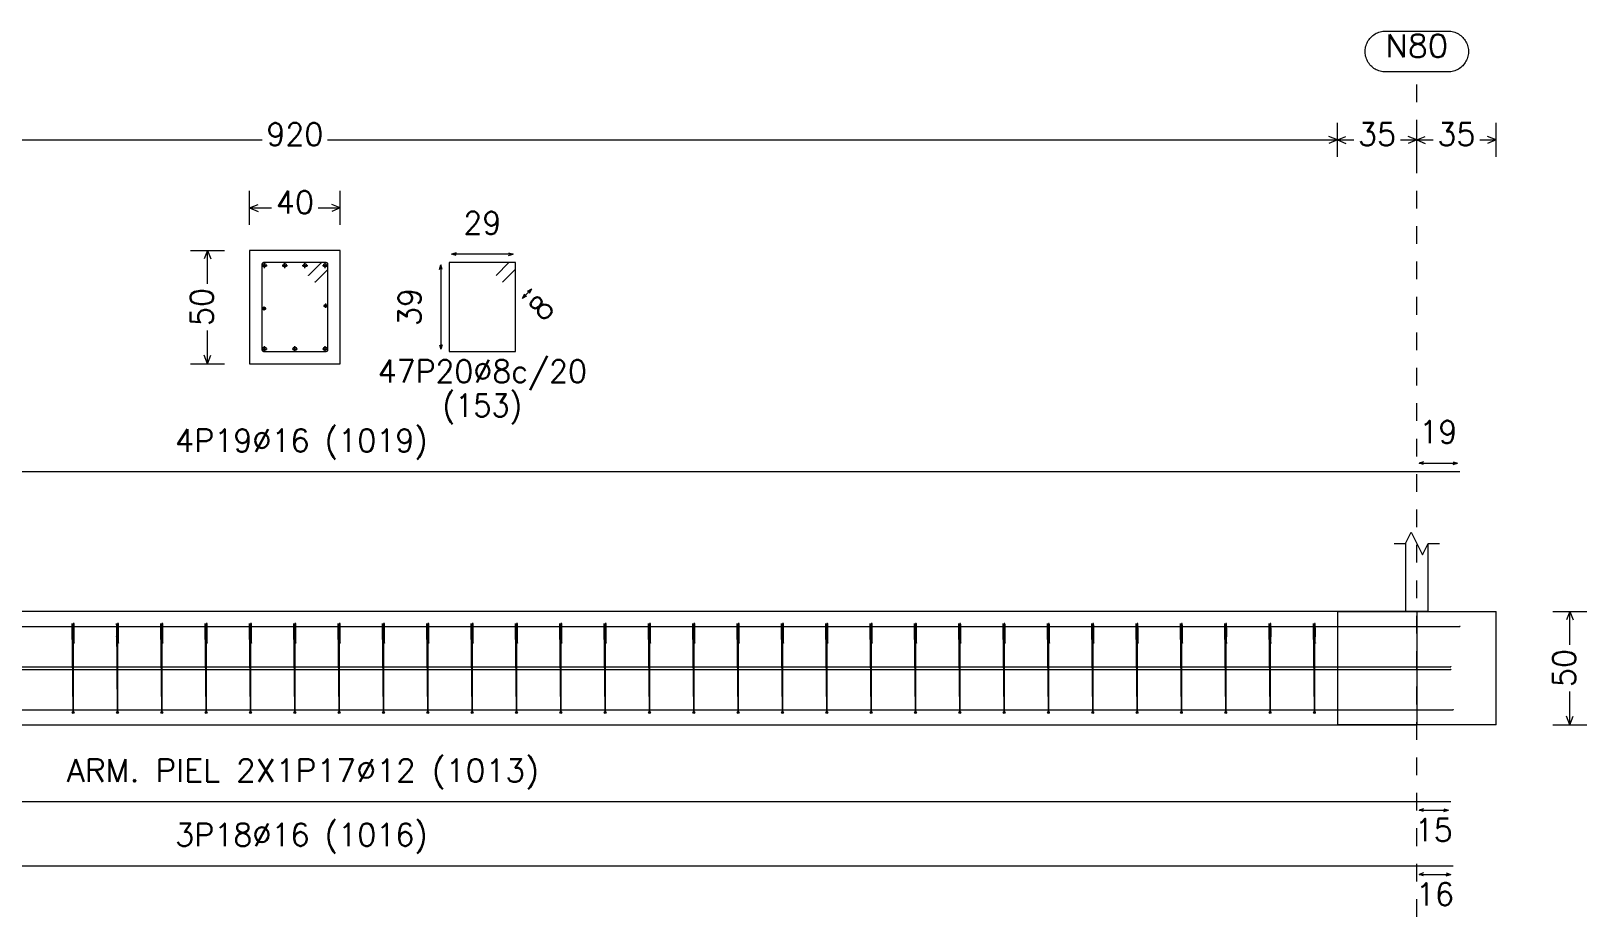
# Model space of a CAD drawing. Header units: inches. Extents: x 72863 to 72995, y 49095 to 49225.
# Drawn here: x 72916.11 to 72924.9, y 49133.48 to 49138.49 of the extents above; entities that cross this region are included whole.
import ezdxf
from ezdxf.enums import TextEntityAlignment as Align

# ---------------------------------------------------------------- set-up
doc = ezdxf.new("R2010")
doc.units = ezdxf.units.IN
doc.linetypes.add('CYPE_PUNTO', pattern=[0.075, 0, -0.075])
for name, color, linetype, lineweight in [('CIM_COTAS', 2, 'Continuous', 9), ('CIM_DIB_ARMADOS', 4, 'Continuous', 9), ('CIM_GEOMETRIA', 2, 'Continuous', 9), ('CIM_TXT_ARMADOS', 3, 'Continuous', 9)]:
    doc.layers.add(name, color=color, linetype=linetype, lineweight=lineweight)
doc.styles.add('CYPETXT', font='romans__.ttf', dxfattribs={"height": 0.2})

msp = doc.modelspace()

# ---------------------------------------------------------------- hatches: boundary and pattern name
at = {"layer": 'CIM_DIB_ARMADOS'}
h = msp.add_hatch(color=256, dxfattribs=at)
edge = h.paths.add_edge_path()
edge.add_arc((72917.6767, 49137.1061), 0.00102, 0, 360)
h = msp.add_hatch(color=256, dxfattribs=at)
edge = h.paths.add_edge_path()
edge.add_arc((72917.7138, 49137.069), 0.00102, 0, 360)
h = msp.add_hatch(color=256, dxfattribs=at)
edge = h.paths.add_edge_path()
edge.add_arc((72916.3418, 49135.0677), 0.00102, 0, 360)
h = msp.add_hatch(color=256, dxfattribs=at)
edge = h.paths.add_edge_path()
edge.add_arc((72916.5921, 49135.0677), 0.00102, 0, 360)
h = msp.add_hatch(color=256, dxfattribs=at)
edge = h.paths.add_edge_path()
edge.add_arc((72916.8425, 49135.0677), 0.00102, 0, 360)
h = msp.add_hatch(color=256, dxfattribs=at)
edge = h.paths.add_edge_path()
edge.add_arc((72917.0928, 49135.0677), 0.00102, 0, 360)
h = msp.add_hatch(color=256, dxfattribs=at)
edge = h.paths.add_edge_path()
edge.add_arc((72917.3431, 49135.0677), 0.00102, 0, 360)
h = msp.add_hatch(color=256, dxfattribs=at)
edge = h.paths.add_edge_path()
edge.add_arc((72917.5935, 49135.0677), 0.00102, 0, 360)
h = msp.add_hatch(color=256, dxfattribs=at)
edge = h.paths.add_edge_path()
edge.add_arc((72917.8438, 49135.0677), 0.00102, 0, 360)
h = msp.add_hatch(color=256, dxfattribs=at)
edge = h.paths.add_edge_path()
edge.add_arc((72918.0941, 49135.0677), 0.00102, 0, 360)
h = msp.add_hatch(color=256, dxfattribs=at)
edge = h.paths.add_edge_path()
edge.add_arc((72918.3445, 49135.0677), 0.00102, 0, 360)
h = msp.add_hatch(color=256, dxfattribs=at)
edge = h.paths.add_edge_path()
edge.add_arc((72918.5948, 49135.0677), 0.00102, 0, 360)
h = msp.add_hatch(color=256, dxfattribs=at)
edge = h.paths.add_edge_path()
edge.add_arc((72918.8451, 49135.0677), 0.00102, 0, 360)
h = msp.add_hatch(color=256, dxfattribs=at)
edge = h.paths.add_edge_path()
edge.add_arc((72919.0955, 49135.0677), 0.00102, 0, 360)
h = msp.add_hatch(color=256, dxfattribs=at)
edge = h.paths.add_edge_path()
edge.add_arc((72919.3458, 49135.0677), 0.00102, 0, 360)
h = msp.add_hatch(color=256, dxfattribs=at)
edge = h.paths.add_edge_path()
edge.add_arc((72919.5961, 49135.0677), 0.00102, 0, 360)
h = msp.add_hatch(color=256, dxfattribs=at)
edge = h.paths.add_edge_path()
edge.add_arc((72919.8465, 49135.0677), 0.00102, 0, 360)
h = msp.add_hatch(color=256, dxfattribs=at)
edge = h.paths.add_edge_path()
edge.add_arc((72920.0968, 49135.0677), 0.00102, 0, 360)
h = msp.add_hatch(color=256, dxfattribs=at)
edge = h.paths.add_edge_path()
edge.add_arc((72920.3471, 49135.0677), 0.00102, 0, 360)
h = msp.add_hatch(color=256, dxfattribs=at)
edge = h.paths.add_edge_path()
edge.add_arc((72920.5975, 49135.0677), 0.00102, 0, 360)
h = msp.add_hatch(color=256, dxfattribs=at)
edge = h.paths.add_edge_path()
edge.add_arc((72920.8478, 49135.0677), 0.00102, 0, 360)
h = msp.add_hatch(color=256, dxfattribs=at)
edge = h.paths.add_edge_path()
edge.add_arc((72921.0982, 49135.0677), 0.00102, 0, 360)
h = msp.add_hatch(color=256, dxfattribs=at)
edge = h.paths.add_edge_path()
edge.add_arc((72921.3485, 49135.0677), 0.00102, 0, 360)
h = msp.add_hatch(color=256, dxfattribs=at)
edge = h.paths.add_edge_path()
edge.add_arc((72921.5988, 49135.0677), 0.00102, 0, 360)
h = msp.add_hatch(color=256, dxfattribs=at)
edge = h.paths.add_edge_path()
edge.add_arc((72921.8492, 49135.0677), 0.00102, 0, 360)
h = msp.add_hatch(color=256, dxfattribs=at)
edge = h.paths.add_edge_path()
edge.add_arc((72922.0995, 49135.0677), 0.00102, 0, 360)
h = msp.add_hatch(color=256, dxfattribs=at)
edge = h.paths.add_edge_path()
edge.add_arc((72922.3498, 49135.0677), 0.00102, 0, 360)
h = msp.add_hatch(color=256, dxfattribs=at)
edge = h.paths.add_edge_path()
edge.add_arc((72922.6002, 49135.0677), 0.00102, 0, 360)
h = msp.add_hatch(color=256, dxfattribs=at)
edge = h.paths.add_edge_path()
edge.add_arc((72922.8505, 49135.0677), 0.00102, 0, 360)
h = msp.add_hatch(color=256, dxfattribs=at)
edge = h.paths.add_edge_path()
edge.add_arc((72923.1008, 49135.0677), 0.00102, 0, 360)
h = msp.add_hatch(color=256, dxfattribs=at)
edge = h.paths.add_edge_path()
edge.add_arc((72923.3512, 49135.0677), 0.00102, 0, 360)
h = msp.add_hatch(color=256, dxfattribs=at)
edge = h.paths.add_edge_path()
edge.add_arc((72924.1785, 49135.1248), 0.00102, 0, 360)
h = msp.add_hatch(color=256, dxfattribs=at)
edge = h.paths.add_edge_path()
edge.add_arc((72916.3529, 49135.0306), 0.00102, 0, 360)
h = msp.add_hatch(color=256, dxfattribs=at)
edge = h.paths.add_edge_path()
edge.add_arc((72916.6032, 49135.0306), 0.00102, 0, 360)
h = msp.add_hatch(color=256, dxfattribs=at)
edge = h.paths.add_edge_path()
edge.add_arc((72916.8536, 49135.0306), 0.00102, 0, 360)
h = msp.add_hatch(color=256, dxfattribs=at)
edge = h.paths.add_edge_path()
edge.add_arc((72917.1039, 49135.0306), 0.00102, 0, 360)
h = msp.add_hatch(color=256, dxfattribs=at)
edge = h.paths.add_edge_path()
edge.add_arc((72917.3542, 49135.0306), 0.00102, 0, 360)
h = msp.add_hatch(color=256, dxfattribs=at)
edge = h.paths.add_edge_path()
edge.add_arc((72917.6046, 49135.0306), 0.00102, 0, 360)
h = msp.add_hatch(color=256, dxfattribs=at)
edge = h.paths.add_edge_path()
edge.add_arc((72917.8549, 49135.0306), 0.00102, 0, 360)
h = msp.add_hatch(color=256, dxfattribs=at)
edge = h.paths.add_edge_path()
edge.add_arc((72918.1053, 49135.0306), 0.00102, 0, 360)
h = msp.add_hatch(color=256, dxfattribs=at)
edge = h.paths.add_edge_path()
edge.add_arc((72918.3556, 49135.0306), 0.00102, 0, 360)
h = msp.add_hatch(color=256, dxfattribs=at)
edge = h.paths.add_edge_path()
edge.add_arc((72918.6059, 49135.0306), 0.00102, 0, 360)
h = msp.add_hatch(color=256, dxfattribs=at)
edge = h.paths.add_edge_path()
edge.add_arc((72918.8563, 49135.0306), 0.00102, 0, 360)
h = msp.add_hatch(color=256, dxfattribs=at)
edge = h.paths.add_edge_path()
edge.add_arc((72919.1066, 49135.0306), 0.00102, 0, 360)
h = msp.add_hatch(color=256, dxfattribs=at)
edge = h.paths.add_edge_path()
edge.add_arc((72919.3569, 49135.0306), 0.00102, 0, 360)
h = msp.add_hatch(color=256, dxfattribs=at)
edge = h.paths.add_edge_path()
edge.add_arc((72919.6073, 49135.0306), 0.00102, 0, 360)
h = msp.add_hatch(color=256, dxfattribs=at)
edge = h.paths.add_edge_path()
edge.add_arc((72919.8576, 49135.0306), 0.00102, 0, 360)
h = msp.add_hatch(color=256, dxfattribs=at)
edge = h.paths.add_edge_path()
edge.add_arc((72920.1079, 49135.0306), 0.00102, 0, 360)
h = msp.add_hatch(color=256, dxfattribs=at)
edge = h.paths.add_edge_path()
edge.add_arc((72920.3583, 49135.0306), 0.00102, 0, 360)
h = msp.add_hatch(color=256, dxfattribs=at)
edge = h.paths.add_edge_path()
edge.add_arc((72920.6086, 49135.0306), 0.00102, 0, 360)
h = msp.add_hatch(color=256, dxfattribs=at)
edge = h.paths.add_edge_path()
edge.add_arc((72920.8589, 49135.0306), 0.00102, 0, 360)
h = msp.add_hatch(color=256, dxfattribs=at)
edge = h.paths.add_edge_path()
edge.add_arc((72921.1093, 49135.0306), 0.00102, 0, 360)
h = msp.add_hatch(color=256, dxfattribs=at)
edge = h.paths.add_edge_path()
edge.add_arc((72921.3596, 49135.0306), 0.00102, 0, 360)
h = msp.add_hatch(color=256, dxfattribs=at)
edge = h.paths.add_edge_path()
edge.add_arc((72921.6099, 49135.0306), 0.00102, 0, 360)
h = msp.add_hatch(color=256, dxfattribs=at)
edge = h.paths.add_edge_path()
edge.add_arc((72921.8603, 49135.0306), 0.00102, 0, 360)
h = msp.add_hatch(color=256, dxfattribs=at)
edge = h.paths.add_edge_path()
edge.add_arc((72922.1106, 49135.0306), 0.00102, 0, 360)
h = msp.add_hatch(color=256, dxfattribs=at)
edge = h.paths.add_edge_path()
edge.add_arc((72922.361, 49135.0306), 0.00102, 0, 360)
h = msp.add_hatch(color=256, dxfattribs=at)
edge = h.paths.add_edge_path()
edge.add_arc((72922.6113, 49135.0306), 0.00102, 0, 360)
h = msp.add_hatch(color=256, dxfattribs=at)
edge = h.paths.add_edge_path()
edge.add_arc((72922.8616, 49135.0306), 0.00102, 0, 360)
h = msp.add_hatch(color=256, dxfattribs=at)
edge = h.paths.add_edge_path()
edge.add_arc((72923.112, 49135.0306), 0.00102, 0, 360)
h = msp.add_hatch(color=256, dxfattribs=at)
edge = h.paths.add_edge_path()
edge.add_arc((72923.3623, 49135.0306), 0.00102, 0, 360)
h = msp.add_hatch(color=256, dxfattribs=at)
edge = h.paths.add_edge_path()
edge.add_arc((72924.1273, 49134.8969), 0.00102, 0, 360)
h = msp.add_hatch(color=256, dxfattribs=at)
edge = h.paths.add_edge_path()
edge.add_arc((72924.1273, 49134.8816), 0.00102, 0, 360)
h = msp.add_hatch(color=256, dxfattribs=at)
edge = h.paths.add_edge_path()
edge.add_arc((72924.1401, 49134.6537), 0.00102, 0, 360)

# ---------------------------------------------------------------- linework, layer by layer
at = {"layer": 'CIM_COTAS', "linetype": 'CYPE_PUNTO'}
msp.add_line((72923.9353, 49133.4845), (72923.9353, 49138.2553), dxfattribs=at)
at = {"layer": 'CIM_COTAS'}
for p, q in [((72923.4873, 49137.7753), (72923.4873, 49137.9673)), ((72923.4873, 49137.7753), (72923.4873, 49137.9673)), ((72923.9353, 49137.7753), (72923.9353, 49137.9673)), ((72923.9353, 49137.7753), (72923.9353, 49137.9673)), ((72924.3833, 49137.7753), (72924.3833, 49137.9673)), ((72911.7113, 49137.8713), (72917.4141, 49137.8713)), ((72917.7846, 49137.8713), (72923.4873, 49137.8713)), ((72923.4873, 49137.8713), (72923.4393, 49137.8905)), ((72923.4873, 49137.8713), (72923.4393, 49137.8521)), ((72923.4873, 49137.8713), (72923.5353, 49137.8905)), ((72923.4873, 49137.8713), (72923.5353, 49137.8521)), ((72923.4873, 49137.8713), (72923.5798, 49137.8713)), ((72923.8429, 49137.8713), (72923.9353, 49137.8713)), ((72923.9353, 49137.8713), (72923.8873, 49137.8905)), ((72923.9353, 49137.8713), (72923.8873, 49137.8521)), ((72923.9353, 49137.8713), (72923.9833, 49137.8905)), ((72923.9353, 49137.8713), (72923.9833, 49137.8521)), ((72923.9353, 49137.8713), (72924.0278, 49137.8713)), ((72924.2909, 49137.8713), (72924.3833, 49137.8713)), ((72924.3833, 49137.8713), (72924.3353, 49137.8905)), ((72924.3833, 49137.8713), (72924.3353, 49137.8521)), ((72917.3433, 49137.3913), (72917.3433, 49137.5833)), ((72917.8553, 49137.3913), (72917.8553, 49137.5833)), ((72917.3433, 49137.4873), (72917.3913, 49137.5065)), ((72917.3433, 49137.4873), (72917.3913, 49137.4681)), ((72917.3433, 49137.4873), (72917.4678, 49137.4873)), ((72917.7309, 49137.4873), (72917.8553, 49137.4873)), ((72917.8553, 49137.4873), (72917.8073, 49137.5065)), ((72917.8553, 49137.4873), (72917.8073, 49137.4681)), ((72917.0097, 49137.2477), (72917.2017, 49137.2477)), ((72917.1057, 49137.2477), (72917.0865, 49137.1997)), ((72917.1057, 49137.2477), (72917.1249, 49137.1997)), ((72917.1057, 49137.0592), (72917.1057, 49137.2477)), ((72917.1057, 49136.6077), (72917.1057, 49136.7961)), ((72917.1057, 49136.6077), (72917.0865, 49136.6557)), ((72917.1057, 49136.6077), (72917.1249, 49136.6557)), ((72917.0097, 49136.6077), (72917.2017, 49136.6077)), ((72924.704, 49135.2093), (72924.896, 49135.2093)), ((72924.8, 49135.2093), (72924.7808, 49135.1613)), ((72924.8, 49135.2093), (72924.8192, 49135.1613)), ((72924.8, 49135.0208), (72924.8, 49135.2093)), ((72924.8, 49134.5693), (72924.8, 49134.7577)), ((72924.704, 49134.5693), (72924.896, 49134.5693)), ((72924.8, 49134.5693), (72924.7808, 49134.6173)), ((72924.8, 49134.5693), (72924.8192, 49134.6173))]:
    msp.add_line(p, q, dxfattribs=at)
msp.add_lwpolyline([(72924.112, 49138.4857), (72924.1197, 49138.4855), (72924.1273, 49138.4847), (72924.1349, 49138.4834), (72924.1424, 49138.4816), (72924.1498, 49138.4794), (72924.157, 49138.4766), (72924.1639, 49138.4734), (72924.1707, 49138.4697), (72924.1772, 49138.4655), (72924.1834, 49138.4609), (72924.1893, 49138.456), (72924.1948, 49138.4506), (72924.2, 49138.4449), (72924.2047, 49138.4389), (72924.2091, 49138.4325), (72924.213, 49138.4259), (72924.2165, 49138.419), (72924.2195, 49138.4119), (72924.222, 49138.4047), (72924.224, 49138.3972), (72924.2256, 49138.3897), (72924.2266, 49138.3821), (72924.2271, 49138.3744), (72924.2271, 49138.3667), (72924.2266, 49138.359), (72924.2256, 49138.3514), (72924.224, 49138.3438), (72924.222, 49138.3364), (72924.2195, 49138.3291), (72924.2165, 49138.322), (72924.213, 49138.3152), (72924.2091, 49138.3086), (72924.2047, 49138.3022), (72924.2, 49138.2962), (72924.1948, 49138.2905), (72924.1893, 49138.2851), (72924.1834, 49138.2801), (72924.1772, 49138.2756), (72924.1707, 49138.2714), (72924.1639, 49138.2677), (72924.157, 49138.2645), (72924.1498, 49138.2617), (72924.1424, 49138.2594), (72924.1349, 49138.2576), (72924.1273, 49138.2564), (72924.1197, 49138.2556), (72924.112, 49138.2553), (72923.7587, 49138.2553), (72923.751, 49138.2556), (72923.7433, 49138.2564), (72923.7358, 49138.2576), (72923.7283, 49138.2594), (72923.7209, 49138.2617), (72923.7137, 49138.2645), (72923.7067, 49138.2677), (72923.7, 49138.2714), (72923.6935, 49138.2756), (72923.6873, 49138.2801), (72923.6814, 49138.2851), (72923.6759, 49138.2905), (72923.6707, 49138.2962), (72923.666, 49138.3022), (72923.6616, 49138.3086), (72923.6577, 49138.3152), (72923.6542, 49138.322), (72923.6512, 49138.3291), (72923.6487, 49138.3364), (72923.6466, 49138.3438), (72923.6451, 49138.3514), (72923.6441, 49138.359), (72923.6436, 49138.3667), (72923.6436, 49138.3744), (72923.6441, 49138.3821), (72923.6451, 49138.3897), (72923.6466, 49138.3972), (72923.6487, 49138.4047), (72923.6512, 49138.4119), (72923.6542, 49138.419), (72923.6577, 49138.4259), (72923.6616, 49138.4325), (72923.666, 49138.4389), (72923.6707, 49138.4449), (72923.6759, 49138.4506), (72923.6814, 49138.456), (72923.6873, 49138.4609), (72923.6935, 49138.4655), (72923.7, 49138.4697), (72923.7067, 49138.4734), (72923.7137, 49138.4766), (72923.7209, 49138.4794), (72923.7283, 49138.4816), (72923.7358, 49138.4834), (72923.7433, 49138.4847), (72923.751, 49138.4855), (72923.7587, 49138.4857), (72924.112, 49138.4857)], close=True, dxfattribs=at)
at = {"layer": 'CIM_DIB_ARMADOS'}
for p, q in [((72917.4278, 49137.1478), (72917.4278, 49137.1785)), ((72917.5422, 49137.1478), (72917.5422, 49137.1785)), ((72917.6565, 49137.1478), (72917.6565, 49137.1785)), ((72917.7709, 49137.1478), (72917.7709, 49137.1785)), ((72917.4125, 49137.1632), (72917.4432, 49137.1632)), ((72917.5268, 49137.1632), (72917.5575, 49137.1632)), ((72917.6412, 49137.1632), (72917.6719, 49137.1632)), ((72917.7555, 49137.1632), (72917.7862, 49137.1632)), ((72917.4137, 49136.92), (72917.4368, 49136.92)), ((72917.4253, 49136.9085), (72917.4253, 49136.9315)), ((72917.7619, 49136.9353), (72917.7849, 49136.9353)), ((72917.7734, 49136.9238), (72917.7734, 49136.9469)), ((72917.4125, 49136.6921), (72917.4432, 49136.6921)), ((72917.4278, 49136.6768), (72917.4278, 49136.7075)), ((72917.584, 49136.6921), (72917.6147, 49136.6921)), ((72917.5993, 49136.6768), (72917.5993, 49136.7075)), ((72917.7555, 49136.6921), (72917.7862, 49136.6921)), ((72917.7709, 49136.6768), (72917.7709, 49136.7075))]:
    msp.add_line(p, q, dxfattribs=at)
for points in [[(72917.7138, 49137.069), (72917.7832, 49137.1384), (72917.7854, 49137.1417), (72917.7862, 49137.1457), (72917.7862, 49137.1683), (72917.7848, 49137.1734), (72917.7811, 49137.1772), (72917.776, 49137.1785), (72917.4227, 49137.1785), (72917.4176, 49137.1772), (72917.4138, 49137.1734), (72917.4125, 49137.1683), (72917.4125, 49136.687), (72917.4138, 49136.6819), (72917.4176, 49136.6781), (72917.4227, 49136.6768), (72917.776, 49136.6768), (72917.7811, 49136.6781), (72917.7848, 49136.6819), (72917.7862, 49136.687), (72917.7862, 49137.1683), (72917.7848, 49137.1734), (72917.7811, 49137.1772), (72917.776, 49137.1785), (72917.7533, 49137.1785), (72917.7494, 49137.1778), (72917.7461, 49137.1755), (72917.6767, 49137.1061)], [(72918.7727, 49137.069), (72918.8451, 49137.1414), (72918.8451, 49137.1785), (72918.4713, 49137.1785), (72918.4713, 49136.6768), (72918.8451, 49136.6768), (72918.8451, 49137.1785), (72918.808, 49137.1785), (72918.7356, 49137.1061)], [(72911.3376, 49135.7936), (72911.3376, 49135.9984), (72923.9353, 49135.9984), (72924.1785, 49135.9984)], [(72911.3376, 49134.92), (72911.3376, 49135.1094), (72911.3396, 49135.1171), (72911.3453, 49135.1227), (72911.3529, 49135.1248), (72923.9353, 49135.1248), (72924.1785, 49135.1248)], [(72916.3529, 49135.0306), (72916.3531, 49135.1), (72916.3531, 49135.1033), (72916.3531, 49135.1073), (72916.3529, 49135.1299), (72916.3528, 49135.135), (72916.3527, 49135.1388), (72916.3526, 49135.1401), (72916.3478, 49135.1401), (72916.3477, 49135.1388), (72916.3477, 49135.135), (72916.3477, 49135.1299), (72916.3477, 49134.6486), (72916.3477, 49134.6435), (72916.3477, 49134.6397), (72916.3477, 49134.6384), (72916.3476, 49134.6397), (72916.3476, 49134.6435), (72916.3476, 49134.6486), (72916.3426, 49135.1299), (72916.3426, 49135.135), (72916.3425, 49135.1388), (72916.3424, 49135.1401), (72916.3421, 49135.1401), (72916.342, 49135.1394), (72916.342, 49135.1371), (72916.3418, 49135.0677)], [(72916.6032, 49135.0306), (72916.6035, 49135.1), (72916.6035, 49135.1033), (72916.6035, 49135.1073), (72916.6032, 49135.1299), (72916.6032, 49135.135), (72916.6031, 49135.1388), (72916.603, 49135.1401), (72916.5981, 49135.1401), (72916.5981, 49135.1388), (72916.598, 49135.135), (72916.598, 49135.1299), (72916.598, 49134.6486), (72916.598, 49134.6435), (72916.598, 49134.6397), (72916.598, 49134.6384), (72916.598, 49134.6397), (72916.5979, 49134.6435), (72916.5979, 49134.6486), (72916.593, 49135.1299), (72916.5929, 49135.135), (72916.5928, 49135.1388), (72916.5927, 49135.1401), (72916.5924, 49135.1401), (72916.5924, 49135.1394), (72916.5924, 49135.1371), (72916.5921, 49135.0677)], [(72916.8536, 49135.0306), (72916.8538, 49135.1), (72916.8538, 49135.1033), (72916.8538, 49135.1073), (72916.8536, 49135.1299), (72916.8535, 49135.135), (72916.8534, 49135.1388), (72916.8533, 49135.1401), (72916.8485, 49135.1401), (72916.8484, 49135.1388), (72916.8484, 49135.135), (72916.8483, 49135.1299), (72916.8483, 49134.6486), (72916.8483, 49134.6435), (72916.8483, 49134.6397), (72916.8483, 49134.6384), (72916.8483, 49134.6397), (72916.8483, 49134.6435), (72916.8482, 49134.6486), (72916.8433, 49135.1299), (72916.8432, 49135.135), (72916.8432, 49135.1388), (72916.8431, 49135.1401), (72916.8428, 49135.1401), (72916.8427, 49135.1394), (72916.8427, 49135.1371), (72916.8425, 49135.0677)], [(72917.1039, 49135.0306), (72917.1042, 49135.1), (72917.1042, 49135.1033), (72917.1041, 49135.1073), (72917.1039, 49135.1299), (72917.1038, 49135.135), (72917.1037, 49135.1388), (72917.1036, 49135.1401), (72917.0988, 49135.1401), (72917.0987, 49135.1388), (72917.0987, 49135.135), (72917.0987, 49135.1299), (72917.0987, 49134.6486), (72917.0987, 49134.6435), (72917.0987, 49134.6397), (72917.0987, 49134.6384), (72917.0987, 49134.6397), (72917.0986, 49134.6435), (72917.0986, 49134.6486), (72917.0937, 49135.1299), (72917.0936, 49135.135), (72917.0935, 49135.1388), (72917.0934, 49135.1401), (72917.0931, 49135.1401), (72917.0931, 49135.1394), (72917.093, 49135.1371), (72917.0928, 49135.0677)], [(72917.3542, 49135.0306), (72917.3545, 49135.1), (72917.3545, 49135.1033), (72917.3545, 49135.1073), (72917.3542, 49135.1299), (72917.3542, 49135.135), (72917.3541, 49135.1388), (72917.354, 49135.1401), (72917.3491, 49135.1401), (72917.3491, 49135.1388), (72917.349, 49135.135), (72917.349, 49135.1299), (72917.349, 49134.6486), (72917.349, 49134.6435), (72917.349, 49134.6397), (72917.349, 49134.6384), (72917.349, 49134.6397), (72917.349, 49134.6435), (72917.3489, 49134.6486), (72917.344, 49135.1299), (72917.3439, 49135.135), (72917.3438, 49135.1388), (72917.3437, 49135.1401), (72917.3434, 49135.1401), (72917.3434, 49135.1394), (72917.3434, 49135.1371), (72917.3431, 49135.0677)], [(72917.6046, 49135.0306), (72917.6048, 49135.1), (72917.6048, 49135.1033), (72917.6048, 49135.1073), (72917.6046, 49135.1299), (72917.6045, 49135.135), (72917.6044, 49135.1388), (72917.6043, 49135.1401), (72917.5995, 49135.1401), (72917.5994, 49135.1388), (72917.5994, 49135.135), (72917.5993, 49135.1299), (72917.5993, 49134.6486), (72917.5993, 49134.6435), (72917.5993, 49134.6397), (72917.5993, 49134.6384), (72917.5993, 49134.6397), (72917.5993, 49134.6435), (72917.5992, 49134.6486), (72917.5943, 49135.1299), (72917.5943, 49135.135), (72917.5942, 49135.1388), (72917.5941, 49135.1401), (72917.5938, 49135.1401), (72917.5937, 49135.1394), (72917.5937, 49135.1371), (72917.5935, 49135.0677)], [(72917.8549, 49135.0306), (72917.8552, 49135.1), (72917.8552, 49135.1033), (72917.8551, 49135.1073), (72917.8549, 49135.1299), (72917.8548, 49135.135), (72917.8547, 49135.1388), (72917.8547, 49135.1401), (72917.8498, 49135.1401), (72917.8497, 49135.1388), (72917.8497, 49135.135), (72917.8497, 49135.1299), (72917.8497, 49134.6486), (72917.8497, 49134.6435), (72917.8497, 49134.6397), (72917.8497, 49134.6384), (72917.8497, 49134.6397), (72917.8496, 49134.6435), (72917.8496, 49134.6486), (72917.8447, 49135.1299), (72917.8446, 49135.135), (72917.8445, 49135.1388), (72917.8444, 49135.1401), (72917.8441, 49135.1401), (72917.8441, 49135.1394), (72917.844, 49135.1371), (72917.8438, 49135.0677)], [(72918.1053, 49135.0306), (72918.1055, 49135.1), (72918.1055, 49135.1033), (72918.1055, 49135.1073), (72918.1052, 49135.1299), (72918.1052, 49135.135), (72918.1051, 49135.1388), (72918.105, 49135.1401), (72918.1001, 49135.1401), (72918.1001, 49135.1388), (72918.1, 49135.135), (72918.1, 49135.1299), (72918.1, 49134.6486), (72918.1, 49134.6435), (72918.1, 49134.6397), (72918.1, 49134.6384), (72918.1, 49134.6397), (72918.1, 49134.6435), (72918.0999, 49134.6486), (72918.095, 49135.1299), (72918.0949, 49135.135), (72918.0948, 49135.1388), (72918.0947, 49135.1401), (72918.0944, 49135.1401), (72918.0944, 49135.1394), (72918.0944, 49135.1371), (72918.0941, 49135.0677)], [(72918.3556, 49135.0306), (72918.3558, 49135.1), (72918.3558, 49135.1033), (72918.3558, 49135.1073), (72918.3556, 49135.1299), (72918.3555, 49135.135), (72918.3554, 49135.1388), (72918.3553, 49135.1401), (72918.3505, 49135.1401), (72918.3504, 49135.1388), (72918.3504, 49135.135), (72918.3503, 49135.1299), (72918.3503, 49134.6486), (72918.3503, 49134.6435), (72918.3503, 49134.6397), (72918.3503, 49134.6384), (72918.3503, 49134.6397), (72918.3503, 49134.6435), (72918.3502, 49134.6486), (72918.3453, 49135.1299), (72918.3453, 49135.135), (72918.3452, 49135.1388), (72918.3451, 49135.1401), (72918.3448, 49135.1401), (72918.3447, 49135.1394), (72918.3447, 49135.1371), (72918.3445, 49135.0677)], [(72918.6059, 49135.0306), (72918.6062, 49135.1), (72918.6062, 49135.1033), (72918.6061, 49135.1073), (72918.6059, 49135.1299), (72918.6058, 49135.135), (72918.6057, 49135.1388), (72918.6057, 49135.1401), (72918.6008, 49135.1401), (72918.6007, 49135.1388), (72918.6007, 49135.135), (72918.6007, 49135.1299), (72918.6007, 49134.6486), (72918.6007, 49134.6435), (72918.6007, 49134.6397), (72918.6007, 49134.6384), (72918.6007, 49134.6397), (72918.6006, 49134.6435), (72918.6006, 49134.6486), (72918.5957, 49135.1299), (72918.5956, 49135.135), (72918.5955, 49135.1388), (72918.5954, 49135.1401), (72918.5951, 49135.1401), (72918.5951, 49135.1394), (72918.595, 49135.1371), (72918.5948, 49135.0677)], [(72918.8563, 49135.0306), (72918.8565, 49135.1), (72918.8565, 49135.1033), (72918.8565, 49135.1073), (72918.8562, 49135.1299), (72918.8562, 49135.135), (72918.8561, 49135.1388), (72918.856, 49135.1401), (72918.8512, 49135.1401), (72918.8511, 49135.1388), (72918.851, 49135.135), (72918.851, 49135.1299), (72918.851, 49134.6486), (72918.851, 49134.6435), (72918.851, 49134.6397), (72918.851, 49134.6384), (72918.851, 49134.6397), (72918.851, 49134.6435), (72918.8509, 49134.6486), (72918.846, 49135.1299), (72918.8459, 49135.135), (72918.8458, 49135.1388), (72918.8458, 49135.1401), (72918.8454, 49135.1401), (72918.8454, 49135.1394), (72918.8454, 49135.1371), (72918.8451, 49135.0677)], [(72919.1066, 49135.0306), (72919.1068, 49135.1), (72919.1068, 49135.1033), (72919.1068, 49135.1073), (72919.1066, 49135.1299), (72919.1065, 49135.135), (72919.1064, 49135.1388), (72919.1063, 49135.1401), (72919.1015, 49135.1401), (72919.1014, 49135.1388), (72919.1014, 49135.135), (72919.1013, 49135.1299), (72919.1013, 49134.6486), (72919.1013, 49134.6435), (72919.1013, 49134.6397), (72919.1013, 49134.6384), (72919.1013, 49134.6397), (72919.1013, 49134.6435), (72919.1012, 49134.6486), (72919.0963, 49135.1299), (72919.0963, 49135.135), (72919.0962, 49135.1388), (72919.0961, 49135.1401), (72919.0958, 49135.1401), (72919.0957, 49135.1394), (72919.0957, 49135.1371), (72919.0955, 49135.0677)], [(72919.3569, 49135.0306), (72919.3572, 49135.1), (72919.3572, 49135.1033), (72919.3571, 49135.1073), (72919.3569, 49135.1299), (72919.3568, 49135.135), (72919.3567, 49135.1388), (72919.3567, 49135.1401), (72919.3518, 49135.1401), (72919.3518, 49135.1388), (72919.3517, 49135.135), (72919.3517, 49135.1299), (72919.3517, 49134.6486), (72919.3517, 49134.6435), (72919.3517, 49134.6397), (72919.3517, 49134.6384), (72919.3517, 49134.6397), (72919.3516, 49134.6435), (72919.3516, 49134.6486), (72919.3467, 49135.1299), (72919.3466, 49135.135), (72919.3465, 49135.1388), (72919.3464, 49135.1401), (72919.3461, 49135.1401), (72919.3461, 49135.1394), (72919.346, 49135.1371), (72919.3458, 49135.0677)], [(72919.6073, 49135.0306), (72919.6075, 49135.1), (72919.6075, 49135.1033), (72919.6075, 49135.1073), (72919.6072, 49135.1299), (72919.6072, 49135.135), (72919.6071, 49135.1388), (72919.607, 49135.1401), (72919.6022, 49135.1401), (72919.6021, 49135.1388), (72919.602, 49135.135), (72919.602, 49135.1299), (72919.602, 49134.6486), (72919.602, 49134.6435), (72919.602, 49134.6397), (72919.602, 49134.6384), (72919.602, 49134.6397), (72919.602, 49134.6435), (72919.6019, 49134.6486), (72919.597, 49135.1299), (72919.5969, 49135.135), (72919.5968, 49135.1388), (72919.5968, 49135.1401), (72919.5965, 49135.1401), (72919.5964, 49135.1394), (72919.5964, 49135.1371), (72919.5961, 49135.0677)], [(72919.8576, 49135.0306), (72919.8578, 49135.1), (72919.8578, 49135.1033), (72919.8578, 49135.1073), (72919.8576, 49135.1299), (72919.8575, 49135.135), (72919.8574, 49135.1388), (72919.8573, 49135.1401), (72919.8525, 49135.1401), (72919.8524, 49135.1388), (72919.8524, 49135.135), (72919.8524, 49135.1299), (72919.8524, 49134.6486), (72919.8524, 49134.6435), (72919.8524, 49134.6397), (72919.8524, 49134.6384), (72919.8523, 49134.6397), (72919.8523, 49134.6435), (72919.8523, 49134.6486), (72919.8473, 49135.1299), (72919.8473, 49135.135), (72919.8472, 49135.1388), (72919.8471, 49135.1401), (72919.8468, 49135.1401), (72919.8467, 49135.1394), (72919.8467, 49135.1371), (72919.8465, 49135.0677)], [(72920.1079, 49135.0306), (72920.1082, 49135.1), (72920.1082, 49135.1033), (72920.1081, 49135.1073), (72920.1079, 49135.1299), (72920.1078, 49135.135), (72920.1078, 49135.1388), (72920.1077, 49135.1401), (72920.1028, 49135.1401), (72920.1028, 49135.1388), (72920.1027, 49135.135), (72920.1027, 49135.1299), (72920.1027, 49134.6486), (72920.1027, 49134.6435), (72920.1027, 49134.6397), (72920.1027, 49134.6384), (72920.1027, 49134.6397), (72920.1026, 49134.6435), (72920.1026, 49134.6486), (72920.0977, 49135.1299), (72920.0976, 49135.135), (72920.0975, 49135.1388), (72920.0974, 49135.1401), (72920.0971, 49135.1401), (72920.0971, 49135.1394), (72920.0971, 49135.1371), (72920.0968, 49135.0677)], [(72920.3583, 49135.0306), (72920.3585, 49135.1), (72920.3585, 49135.1033), (72920.3585, 49135.1073), (72920.3583, 49135.1299), (72920.3582, 49135.135), (72920.3581, 49135.1388), (72920.358, 49135.1401), (72920.3532, 49135.1401), (72920.3531, 49135.1388), (72920.353, 49135.135), (72920.353, 49135.1299), (72920.353, 49134.6486), (72920.353, 49134.6435), (72920.353, 49134.6397), (72920.353, 49134.6384), (72920.353, 49134.6397), (72920.353, 49134.6435), (72920.3529, 49134.6486), (72920.348, 49135.1299), (72920.3479, 49135.135), (72920.3479, 49135.1388), (72920.3478, 49135.1401), (72920.3475, 49135.1401), (72920.3474, 49135.1394), (72920.3474, 49135.1371), (72920.3471, 49135.0677)], [(72920.6086, 49135.0306), (72920.6089, 49135.1), (72920.6088, 49135.1033), (72920.6088, 49135.1073), (72920.6086, 49135.1299), (72920.6085, 49135.135), (72920.6084, 49135.1388), (72920.6083, 49135.1401), (72920.6035, 49135.1401), (72920.6034, 49135.1388), (72920.6034, 49135.135), (72920.6034, 49135.1299), (72920.6034, 49134.6486), (72920.6034, 49134.6435), (72920.6034, 49134.6397), (72920.6034, 49134.6384), (72920.6033, 49134.6397), (72920.6033, 49134.6435), (72920.6033, 49134.6486), (72920.5983, 49135.1299), (72920.5983, 49135.135), (72920.5982, 49135.1388), (72920.5981, 49135.1401), (72920.5978, 49135.1401), (72920.5977, 49135.1394), (72920.5977, 49135.1371), (72920.5975, 49135.0677)], [(72920.8589, 49135.0306), (72920.8592, 49135.1), (72920.8592, 49135.1033), (72920.8592, 49135.1073), (72920.8589, 49135.1299), (72920.8589, 49135.135), (72920.8588, 49135.1388), (72920.8587, 49135.1401), (72920.8538, 49135.1401), (72920.8538, 49135.1388), (72920.8537, 49135.135), (72920.8537, 49135.1299), (72920.8537, 49134.6486), (72920.8537, 49134.6435), (72920.8537, 49134.6397), (72920.8537, 49134.6384), (72920.8537, 49134.6397), (72920.8536, 49134.6435), (72920.8536, 49134.6486), (72920.8487, 49135.1299), (72920.8486, 49135.135), (72920.8485, 49135.1388), (72920.8484, 49135.1401), (72920.8481, 49135.1401), (72920.8481, 49135.1394), (72920.8481, 49135.1371), (72920.8478, 49135.0677)], [(72921.1093, 49135.0306), (72921.1095, 49135.1), (72921.1095, 49135.1033), (72921.1095, 49135.1073), (72921.1093, 49135.1299), (72921.1092, 49135.135), (72921.1091, 49135.1388), (72921.109, 49135.1401), (72921.1042, 49135.1401), (72921.1041, 49135.1388), (72921.1041, 49135.135), (72921.104, 49135.1299), (72921.104, 49134.6486), (72921.104, 49134.6435), (72921.104, 49134.6397), (72921.104, 49134.6384), (72921.104, 49134.6397), (72921.104, 49134.6435), (72921.1039, 49134.6486), (72921.099, 49135.1299), (72921.0989, 49135.135), (72921.0989, 49135.1388), (72921.0988, 49135.1401), (72921.0985, 49135.1401), (72921.0984, 49135.1394), (72921.0984, 49135.1371), (72921.0982, 49135.0677)], [(72921.3596, 49135.0306), (72921.3599, 49135.1), (72921.3599, 49135.1033), (72921.3598, 49135.1073), (72921.3596, 49135.1299), (72921.3595, 49135.135), (72921.3594, 49135.1388), (72921.3593, 49135.1401), (72921.3545, 49135.1401), (72921.3544, 49135.1388), (72921.3544, 49135.135), (72921.3544, 49135.1299), (72921.3544, 49134.6486), (72921.3544, 49134.6435), (72921.3544, 49134.6397), (72921.3544, 49134.6384), (72921.3544, 49134.6397), (72921.3543, 49134.6435), (72921.3543, 49134.6486), (72921.3494, 49135.1299), (72921.3493, 49135.135), (72921.3492, 49135.1388), (72921.3491, 49135.1401), (72921.3488, 49135.1401), (72921.3488, 49135.1394), (72921.3487, 49135.1371), (72921.3485, 49135.0677)], [(72921.6099, 49135.0306), (72921.6102, 49135.1), (72921.6102, 49135.1033), (72921.6102, 49135.1073), (72921.6099, 49135.1299), (72921.6099, 49135.135), (72921.6098, 49135.1388), (72921.6097, 49135.1401), (72921.6048, 49135.1401), (72921.6048, 49135.1388), (72921.6047, 49135.135), (72921.6047, 49135.1299), (72921.6047, 49134.6486), (72921.6047, 49134.6435), (72921.6047, 49134.6397), (72921.6047, 49134.6384), (72921.6047, 49134.6397), (72921.6047, 49134.6435), (72921.6046, 49134.6486), (72921.5997, 49135.1299), (72921.5996, 49135.135), (72921.5995, 49135.1388), (72921.5994, 49135.1401), (72921.5991, 49135.1401), (72921.5991, 49135.1394), (72921.5991, 49135.1371), (72921.5988, 49135.0677)], [(72921.8603, 49135.0306), (72921.8605, 49135.1), (72921.8605, 49135.1033), (72921.8605, 49135.1073), (72921.8603, 49135.1299), (72921.8602, 49135.135), (72921.8601, 49135.1388), (72921.86, 49135.1401), (72921.8552, 49135.1401), (72921.8551, 49135.1388), (72921.8551, 49135.135), (72921.855, 49135.1299), (72921.855, 49134.6486), (72921.855, 49134.6435), (72921.855, 49134.6397), (72921.855, 49134.6384), (72921.855, 49134.6397), (72921.855, 49134.6435), (72921.8549, 49134.6486), (72921.85, 49135.1299), (72921.85, 49135.135), (72921.8499, 49135.1388), (72921.8498, 49135.1401), (72921.8495, 49135.1401), (72921.8494, 49135.1394), (72921.8494, 49135.1371), (72921.8492, 49135.0677)], [(72922.1106, 49135.0306), (72922.1109, 49135.1), (72922.1109, 49135.1033), (72922.1108, 49135.1073), (72922.1106, 49135.1299), (72922.1105, 49135.135), (72922.1104, 49135.1388), (72922.1104, 49135.1401), (72922.1055, 49135.1401), (72922.1054, 49135.1388), (72922.1054, 49135.135), (72922.1054, 49135.1299), (72922.1054, 49134.6486), (72922.1054, 49134.6435), (72922.1054, 49134.6397), (72922.1054, 49134.6384), (72922.1054, 49134.6397), (72922.1053, 49134.6435), (72922.1053, 49134.6486), (72922.1004, 49135.1299), (72922.1003, 49135.135), (72922.1002, 49135.1388), (72922.1001, 49135.1401), (72922.0998, 49135.1401), (72922.0998, 49135.1394), (72922.0997, 49135.1371), (72922.0995, 49135.0677)], [(72922.361, 49135.0306), (72922.3612, 49135.1), (72922.3612, 49135.1033), (72922.3612, 49135.1073), (72922.3609, 49135.1299), (72922.3609, 49135.135), (72922.3608, 49135.1388), (72922.3607, 49135.1401), (72922.3558, 49135.1401), (72922.3558, 49135.1388), (72922.3557, 49135.135), (72922.3557, 49135.1299), (72922.3557, 49134.6486), (72922.3557, 49134.6435), (72922.3557, 49134.6397), (72922.3557, 49134.6384), (72922.3557, 49134.6397), (72922.3557, 49134.6435), (72922.3556, 49134.6486), (72922.3507, 49135.1299), (72922.3506, 49135.135), (72922.3505, 49135.1388), (72922.3504, 49135.1401), (72922.3501, 49135.1401), (72922.3501, 49135.1394), (72922.3501, 49135.1371), (72922.3498, 49135.0677)], [(72922.6113, 49135.0306), (72922.6115, 49135.1), (72922.6115, 49135.1033), (72922.6115, 49135.1073), (72922.6113, 49135.1299), (72922.6112, 49135.135), (72922.6111, 49135.1388), (72922.611, 49135.1401), (72922.6062, 49135.1401), (72922.6061, 49135.1388), (72922.6061, 49135.135), (72922.606, 49135.1299), (72922.606, 49134.6486), (72922.606, 49134.6435), (72922.606, 49134.6397), (72922.606, 49134.6384), (72922.606, 49134.6397), (72922.606, 49134.6435), (72922.6059, 49134.6486), (72922.601, 49135.1299), (72922.601, 49135.135), (72922.6009, 49135.1388), (72922.6008, 49135.1401), (72922.6005, 49135.1401), (72922.6004, 49135.1394), (72922.6004, 49135.1371), (72922.6002, 49135.0677)], [(72922.8616, 49135.0306), (72922.8619, 49135.1), (72922.8619, 49135.1033), (72922.8618, 49135.1073), (72922.8616, 49135.1299), (72922.8615, 49135.135), (72922.8614, 49135.1388), (72922.8614, 49135.1401), (72922.8565, 49135.1401), (72922.8564, 49135.1388), (72922.8564, 49135.135), (72922.8564, 49135.1299), (72922.8564, 49134.6486), (72922.8564, 49134.6435), (72922.8564, 49134.6397), (72922.8564, 49134.6384), (72922.8564, 49134.6397), (72922.8563, 49134.6435), (72922.8563, 49134.6486), (72922.8514, 49135.1299), (72922.8513, 49135.135), (72922.8512, 49135.1388), (72922.8511, 49135.1401), (72922.8508, 49135.1401), (72922.8508, 49135.1394), (72922.8507, 49135.1371), (72922.8505, 49135.0677)], [(72923.112, 49135.0306), (72923.1122, 49135.1), (72923.1122, 49135.1033), (72923.1122, 49135.1073), (72923.1119, 49135.1299), (72923.1119, 49135.135), (72923.1118, 49135.1388), (72923.1117, 49135.1401), (72923.1069, 49135.1401), (72923.1068, 49135.1388), (72923.1067, 49135.135), (72923.1067, 49135.1299), (72923.1067, 49134.6486), (72923.1067, 49134.6435), (72923.1067, 49134.6397), (72923.1067, 49134.6384), (72923.1067, 49134.6397), (72923.1067, 49134.6435), (72923.1066, 49134.6486), (72923.1017, 49135.1299), (72923.1016, 49135.135), (72923.1015, 49135.1388), (72923.1015, 49135.1401), (72923.1011, 49135.1401), (72923.1011, 49135.1394), (72923.1011, 49135.1371), (72923.1008, 49135.0677)], [(72923.3623, 49135.0306), (72923.3625, 49135.1), (72923.3625, 49135.1033), (72923.3625, 49135.1073), (72923.3623, 49135.1299), (72923.3622, 49135.135), (72923.3621, 49135.1388), (72923.362, 49135.1401), (72923.3572, 49135.1401), (72923.3571, 49135.1388), (72923.3571, 49135.135), (72923.3571, 49135.1299), (72923.3571, 49134.6486), (72923.3571, 49134.6435), (72923.3571, 49134.6397), (72923.3571, 49134.6384), (72923.357, 49134.6397), (72923.357, 49134.6435), (72923.3569, 49134.6486), (72923.352, 49135.1299), (72923.352, 49135.135), (72923.3519, 49135.1388), (72923.3518, 49135.1401), (72923.3515, 49135.1401), (72923.3514, 49135.1394), (72923.3514, 49135.1371), (72923.3512, 49135.0677)], [(72911.3555, 49134.8969), (72911.3572, 49134.8969), (72911.3619, 49134.8969), (72911.3683, 49134.8969), (72923.9353, 49134.8969), (72924.1273, 49134.8969)], [(72911.3376, 49134.8585), (72911.3376, 49134.6691), (72911.3396, 49134.6614), (72911.3453, 49134.6558), (72911.3529, 49134.6537), (72923.9353, 49134.6537), (72924.1401, 49134.6537)], [(72911.3555, 49134.8816), (72911.3572, 49134.8816), (72911.3619, 49134.8816), (72911.3683, 49134.8816), (72923.9353, 49134.8816), (72924.1273, 49134.8816)], [(72911.3555, 49134.3273), (72911.3555, 49134.1353), (72923.9353, 49134.1353), (72924.1273, 49134.1353)], [(72911.3376, 49133.9773), (72911.3376, 49133.7725), (72923.9353, 49133.7725), (72924.1401, 49133.7725)]]:
    msp.add_lwpolyline(points, dxfattribs=at)
for centre, radius in [((72917.4278, 49137.1632), 0.0102), ((72917.5422, 49137.1632), 0.0102), ((72917.6565, 49137.1632), 0.0102), ((72917.7709, 49137.1632), 0.0102), ((72917.6767, 49137.1061), 0.00102), ((72917.7138, 49137.069), 0.00102), ((72917.4253, 49136.92), 0.00768), ((72917.7734, 49136.9353), 0.00768), ((72917.4278, 49136.6921), 0.0102), ((72917.5993, 49136.6921), 0.0102), ((72917.7709, 49136.6921), 0.0102), ((72916.3418, 49135.0677), 0.00102), ((72916.5921, 49135.0677), 0.00102), ((72916.8425, 49135.0677), 0.00102), ((72917.0928, 49135.0677), 0.00102), ((72917.3431, 49135.0677), 0.00102), ((72917.5935, 49135.0677), 0.00102), ((72917.8438, 49135.0677), 0.00102), ((72918.0941, 49135.0677), 0.00102), ((72918.3445, 49135.0677), 0.00102), ((72918.5948, 49135.0677), 0.00102), ((72918.8451, 49135.0677), 0.00102), ((72919.0955, 49135.0677), 0.00102), ((72919.3458, 49135.0677), 0.00102), ((72919.5961, 49135.0677), 0.00102), ((72919.8465, 49135.0677), 0.00102), ((72920.0968, 49135.0677), 0.00102), ((72920.3471, 49135.0677), 0.00102), ((72920.5975, 49135.0677), 0.00102), ((72920.8478, 49135.0677), 0.00102), ((72921.0982, 49135.0677), 0.00102), ((72921.3485, 49135.0677), 0.00102), ((72921.5988, 49135.0677), 0.00102), ((72921.8492, 49135.0677), 0.00102), ((72922.0995, 49135.0677), 0.00102), ((72922.3498, 49135.0677), 0.00102), ((72922.6002, 49135.0677), 0.00102), ((72922.8505, 49135.0677), 0.00102), ((72923.1008, 49135.0677), 0.00102), ((72923.3512, 49135.0677), 0.00102), ((72924.1785, 49135.1248), 0.00102), ((72916.3529, 49135.0306), 0.00102), ((72916.6032, 49135.0306), 0.00102), ((72916.8536, 49135.0306), 0.00102), ((72917.1039, 49135.0306), 0.00102), ((72917.3542, 49135.0306), 0.00102), ((72917.6046, 49135.0306), 0.00102), ((72917.8549, 49135.0306), 0.00102), ((72918.1053, 49135.0306), 0.00102), ((72918.3556, 49135.0306), 0.00102), ((72918.6059, 49135.0306), 0.00102), ((72918.8563, 49135.0306), 0.00102), ((72919.1066, 49135.0306), 0.00102), ((72919.3569, 49135.0306), 0.00102), ((72919.6073, 49135.0306), 0.00102), ((72919.8576, 49135.0306), 0.00102), ((72920.1079, 49135.0306), 0.00102), ((72920.3583, 49135.0306), 0.00102), ((72920.6086, 49135.0306), 0.00102), ((72920.8589, 49135.0306), 0.00102), ((72921.1093, 49135.0306), 0.00102), ((72921.3596, 49135.0306), 0.00102), ((72921.6099, 49135.0306), 0.00102), ((72921.8603, 49135.0306), 0.00102), ((72922.1106, 49135.0306), 0.00102), ((72922.361, 49135.0306), 0.00102), ((72922.6113, 49135.0306), 0.00102), ((72922.8616, 49135.0306), 0.00102), ((72923.112, 49135.0306), 0.00102), ((72923.3623, 49135.0306), 0.00102), ((72924.1273, 49134.8969), 0.00102), ((72924.1273, 49134.8816), 0.00102), ((72916.3477, 49134.6384), 0.00512), ((72916.598, 49134.6384), 0.00512), ((72916.8483, 49134.6384), 0.00512), ((72917.0987, 49134.6384), 0.00512), ((72917.349, 49134.6384), 0.00512), ((72917.5993, 49134.6384), 0.00512), ((72917.8497, 49134.6384), 0.00512), ((72918.1, 49134.6384), 0.00512), ((72918.3503, 49134.6384), 0.00512), ((72918.6007, 49134.6384), 0.00512), ((72918.851, 49134.6384), 0.00512), ((72919.1013, 49134.6384), 0.00512), ((72919.3517, 49134.6384), 0.00512), ((72919.602, 49134.6384), 0.00512), ((72919.8524, 49134.6384), 0.00512), ((72920.1027, 49134.6384), 0.00512), ((72920.353, 49134.6384), 0.00512), ((72920.6034, 49134.6384), 0.00512), ((72920.8537, 49134.6384), 0.00512), ((72921.104, 49134.6384), 0.00512), ((72921.3544, 49134.6384), 0.00512), ((72921.6047, 49134.6384), 0.00512), ((72921.855, 49134.6384), 0.00512), ((72922.1054, 49134.6384), 0.00512), ((72922.3557, 49134.6384), 0.00512), ((72922.606, 49134.6384), 0.00512), ((72922.8564, 49134.6384), 0.00512), ((72923.1067, 49134.6384), 0.00512), ((72923.3571, 49134.6384), 0.00512), ((72924.1401, 49134.6537), 0.00102)]:
    msp.add_circle(centre, radius, dxfattribs=at)
at = {"layer": 'CIM_GEOMETRIA'}
for p, q in [((72923.8713, 49135.5933), (72923.8713, 49135.2093)), ((72923.9993, 49135.2093), (72923.9993, 49135.5933)), ((72923.9353, 49135.2093), (72911.2633, 49135.2093)), ((72923.4873, 49135.2093), (72924.3833, 49135.2093)), ((72923.4873, 49135.2093), (72923.4873, 49134.5693)), ((72923.9993, 49135.2093), (72923.8713, 49135.2093)), ((72923.9353, 49135.2093), (72923.9353, 49134.5693)), ((72924.3833, 49134.5693), (72924.3833, 49135.2093)), ((72911.2633, 49134.5693), (72923.9353, 49134.5693)), ((72924.3833, 49134.5693), (72923.4873, 49134.5693))]:
    msp.add_line(p, q, dxfattribs=at)
msp.add_lwpolyline([(72917.3433, 49137.2477), (72917.3433, 49136.6077), (72917.8553, 49136.6077), (72917.8553, 49137.2477), (72917.3433, 49137.2477)], close=True, dxfattribs=at)
msp.add_lwpolyline([(72923.8073, 49135.5933), (72923.8713, 49135.5933), (72923.9033, 49135.6573), (72923.9673, 49135.5293), (72923.9993, 49135.5933), (72924.0633, 49135.5933)], dxfattribs=at)
at = {"layer": 'CIM_TXT_ARMADOS'}
for p, q in [((72918.5099, 49137.2345), (72918.4843, 49137.2265)), ((72918.5099, 49137.2185), (72918.4843, 49137.2265)), ((72918.8322, 49137.2265), (72918.4843, 49137.2265)), ((72918.8066, 49137.2345), (72918.8322, 49137.2265)), ((72918.8066, 49137.2185), (72918.8322, 49137.2265)), ((72918.4153, 49137.14), (72918.4233, 49137.1656)), ((72918.4313, 49137.14), (72918.4233, 49137.1656)), ((72918.4233, 49137.1656), (72918.4233, 49136.6897)), ((72918.8837, 49136.9763), (72918.9378, 49137.0305)), ((72918.8961, 49137.0001), (72918.8837, 49136.9763)), ((72918.914, 49137.018), (72918.9378, 49137.0305)), ((72918.9253, 49137.0067), (72918.9378, 49137.0305)), ((72918.9074, 49136.9888), (72918.8837, 49136.9763)), ((72918.4153, 49136.7153), (72918.4233, 49136.6897)), ((72918.4313, 49136.7153), (72918.4233, 49136.6897)), ((72923.9739, 49136.0544), (72923.9483, 49136.0464)), ((72923.9739, 49136.0384), (72923.9483, 49136.0464)), ((72923.9483, 49136.0464), (72924.1656, 49136.0464)), ((72924.14, 49136.0544), (72924.1656, 49136.0464)), ((72924.14, 49136.0384), (72924.1656, 49136.0464)), ((72923.9739, 49134.0953), (72923.9483, 49134.0873)), ((72924.0888, 49134.0953), (72924.1144, 49134.0873)), ((72923.9739, 49134.0793), (72923.9483, 49134.0873)), ((72923.9483, 49134.0873), (72924.1144, 49134.0873)), ((72924.0888, 49134.0793), (72924.1144, 49134.0873)), ((72923.9739, 49133.7325), (72923.9483, 49133.7245)), ((72923.9739, 49133.7165), (72923.9483, 49133.7245)), ((72923.9483, 49133.7245), (72924.1272, 49133.7245)), ((72924.1016, 49133.7325), (72924.1272, 49133.7245)), ((72924.1016, 49133.7165), (72924.1272, 49133.7245))]:
    msp.add_line(p, q, dxfattribs=at)

# ---------------------------------------------------------------- texts
at = {"layer": 'CIM_COTAS', "style": 'CYPETXT'}
for s, width, p, p2 in [('N80', 0.924861, (72923.7587, 49138.3385), (72924.112, 49138.3385)), ('920', 0.872087, (72917.4381, 49137.8393), (72917.7606, 49137.8393)), ('35', 0.872087, (72923.6038, 49137.8393), (72923.8189, 49137.8393)), ('35', 0.872087, (72924.0518, 49137.8393), (72924.2669, 49137.8393)), ('40', 0.872087, (72917.4918, 49137.4553), (72917.7069, 49137.4553))]:
    msp.add_text(s, height=0.128, dxfattribs=dict(at, width=width)).set_placement(p, p2, align=Align.FIT)
at = {"layer": 'CIM_COTAS', "style": 'CYPETXT', "width": 0.872087}
for p, p2 in [((72917.1377, 49136.8201), (72917.1377, 49137.0352)), ((72924.832, 49134.7817), (72924.832, 49134.9968))]:
    msp.add_text('50', height=0.128, rotation=90, dxfattribs=at).set_placement(p, p2, align=Align.FIT)
at = {"layer": 'CIM_TXT_ARMADOS', "style": 'CYPETXT'}
for s, width, p, p2 in [('29', 0.872087, (72918.5507, 49137.3385), (72918.7657, 49137.3385)), ('47P20%%c8c/20', 0.870564, (72918.0678, 49136.5008), (72919.2486, 49136.5008)), ('(153)', 0.825691, (72918.4336, 49136.3088), (72918.8829, 49136.3088)), ('4P19%%c16 (1019)', 0.859436, (72916.9232, 49136.1104), (72918.3497, 49136.1104)), ('19', 0.872087, (72923.9494, 49136.1584), (72924.1645, 49136.1584)), ('ARM. PIEL 2X1P17%%c12 (1013)', 0.885086, (72916.312, 49134.2473), (72918.9789, 49134.2473)), ('3P18%%c16 (1016)', 0.859436, (72916.9232, 49133.8845), (72918.3497, 49133.8845)), ('15', 0.872087, (72923.9238, 49133.9113), (72924.1389, 49133.9113)), ('16', 0.872087, (72923.9302, 49133.5485), (72924.1453, 49133.5485))]:
    msp.add_text(s, height=0.128, dxfattribs=dict(at, width=width)).set_placement(p, p2, align=Align.FIT)
at = {"layer": 'CIM_TXT_ARMADOS', "style": 'CYPETXT', "width": 0.872087}
for s, rotation, p, p2 in [('39', 90, (72918.3113, 49136.8201), (72918.3113, 49137.0352)), ('8', 45.00124, (72918.9972, 49136.8409), (72919.0732, 49136.917))]:
    msp.add_text(s, height=0.128, rotation=rotation, dxfattribs=at).set_placement(p, p2, align=Align.FIT)

doc.saveas('drawing.dxf')
